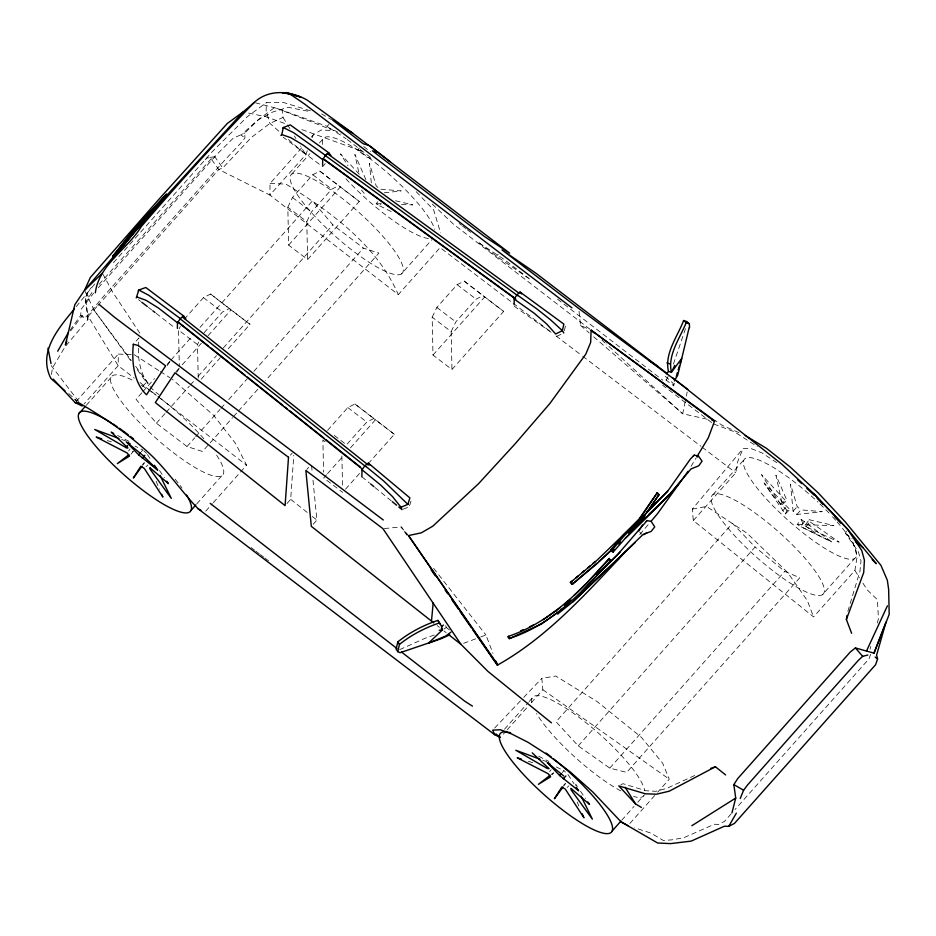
<?xml version="1.0" encoding="UTF-8"?>
<svg xmlns="http://www.w3.org/2000/svg" width="936" height="936" viewBox="0 0 936 936"><rect width="100%" height="100%" fill="white"/><g stroke="black" fill="none" stroke-linecap="round" stroke-linejoin="round"><path stroke-width="0.7" stroke-dasharray="4.68 3.51" d="M131.274 354.58L118.31 354.077L118.17 365.66L84.193 403.872M301.685 147.888L270.036 183.479L269.896 195.062L398.303 294.629L440.107 247.619L511.992 302.375M310.413 110.799L283.304 102.433L266.351 102.644L266.128 110.822L269.919 123.412L279.712 131.941M138.423 348.204C137.791 365.672 143.84 384.474 158.944 394.571M138.493 346.741L138.867 337.99L134.222 343.219M286.954 503.545L290.675 499.368L293.787 455.27M65.965 345.712L87.832 319.702L88.159 316.391L85.41 298.42L87.177 292.757L91.237 287.68M51.492 374.517L52.451 367.942L65.052 346.8M776.845 462.688L761.822 452.813L750.637 448.379L742.973 448.695L692.301 509.114L693.319 520.556L813.595 616.894L854.896 570.457L857.154 556.452L852.181 539.779M693.319 520.556L735.755 472.82L737.814 461.366L742.973 448.695M685.222 401.532L682.695 413.77L709.266 419.656M686.345 396.092L687.188 392.008M564.361 330.619L565.461 325.857M870.035 649.233L870.796 646.472M877.289 623.002L878.436 618.86L877.442 599.765L867.181 589.832L862.571 582.566M674.423 383.175L673.686 385.843L666.198 380.145L665.168 376.155L673.019 383.257L673.686 385.843L674.704 383.175M847.852 611.325L859.973 571.112L861.003 560.746L858.382 551.795L845.559 533.368L846.448 531.145M673.417 364.081L686.17 326.617M409.629 505.592L411.079 500.9M870.62 654.241L868.982 658.874L735.041 809.488M307.289 150.731L305.815 154.674L269.896 195.062L218.802 169.498L210.378 157.903L207.184 157.821L203.241 161.729M312.214 137.58L313.197 134.948L321.177 129.987L334.912 130.666L341.032 133.918M785.281 514.051L787.024 510.377L789.808 509.465L764.174 483.058L785.281 514.051L789.808 509.465M179.115 328.875L180.285 326.453M198.221 378.074L197.508 344.542L198.678 342.12M287.82 207.207L292.5 197.508L312.764 174.728L319.878 171.159L359.284 201.451L307.605 259.564L288.639 245.103L287.82 207.207L306.797 221.656L307.605 259.564M306.797 221.656L311.477 211.957L331.73 189.177L338.844 185.62M432.175 317.164L436.855 307.464L457.119 284.684L464.233 281.128L503.638 311.407L451.959 369.521L432.994 355.072L432.175 317.164L451.152 331.613L451.959 369.521M451.152 331.613L455.832 321.914L476.085 299.146L483.198 295.577M87.832 319.702L85.621 302.012L92.325 291.938M666.198 380.145L668.175 376.529M691.037 466.385L696.279 457.727M176.635 372.481L180.566 366.526M167.251 365.625L169.638 362.01M806.165 526.793L809.745 521.621L809.137 519.702L833.929 525.622L805.533 524.792L806.165 526.793L839.147 542.178L809.745 521.621M805.533 524.792L809.137 519.702M70.001 330.279L80.671 315.467L81.221 309.102L93.6 293.179M142.646 465.321L144.331 463.016M563.694 786.064L565.379 783.76M128.595 450.988L130.057 448.999M549.643 771.732L551.117 769.743M377.805 201.72L376.214 203.744L379.677 205.861L381.198 203.791M804.55 521.434L800.725 526.594L797.273 524.488L801.251 519.421L831.788 541.909L800.725 526.594L831.788 541.909M70.645 330.946L82.286 315.725L84.486 318.38L88.347 314.531L102.199 297.929L224.932 159.927L240.259 143.711L244.939 137.955L244.752 133.052L258.652 119.551L272.551 112.074L288.089 107.301L311.045 111.817M131.087 454.124L133.357 451.222L129.928 453.878M552.135 774.856L553.656 772.925M76.202 306.634L96.279 282.11M639.791 534.585L649.151 523.54M141.16 451.889L142.845 449.935L135.205 446.215M562.208 772.633L563.893 770.679L567.696 774.095L573.967 783.631M796.91 514.472L800.9 509.863L822.253 511.664L796.91 514.472L793.061 511.126L790.499 484.029L797.226 506.668L800.9 509.863M325.283 163.601L322.592 166.678L283.128 137.159M113.443 262.7L212.285 151.655L247.268 116.743L266.351 102.644M99.111 284.322L212.519 157.318L214.824 156.733L222.709 168.035L251.234 137.569L269.919 123.412L283.046 117.433L282.087 109.465M98.315 287.738L217.21 154.054L233.134 138.282L244.752 133.052M96.806 306.68L88.159 316.391L118.17 365.66L134.222 378.109M97.765 305.592L218.802 169.498L222.709 168.035M76.108 401.532L118.31 354.077M311.279 137.101L313.197 134.948M328.957 124.254L327.097 126.348L276.494 108.248L255.575 102.855M291.892 173.944L309.921 153.668M319.41 142.997L324.16 137.662M86.287 405.288L110.963 377.547M184.181 319.305L203.475 297.613L210.588 294.044L249.994 324.336L227.027 350.158M142.693 386.474L146.402 382.297L136.984 369.31M141.874 392.769L136.059 399.309L156.406 423.212L187.001 446.519L202.48 451.468L232.537 417.678M142.845 391.681L154.475 378.6M167.076 364.432L169.989 361.156M170.96 360.067L192.289 336.082M200.035 327.366L312.495 200.912L332.853 224.815L363.449 248.122L378.928 253.071L265.496 380.613M347.244 139.546L372.2 158.71L366.83 157.096L357.599 150.041L359.459 147.946M204.118 332.678L222.44 312.062L229.554 308.506M175.921 371.756L178.718 368.62M182.216 364.771L201.357 343.243M208.061 335.708L231.028 309.886L249.994 324.336M288.639 245.103L340.318 187.001L359.284 201.451M156.406 423.212L165.134 413.396M166.105 412.308L189.364 386.147M190.336 385.059L194.22 380.695M198.093 376.33L216.508 355.621M223.294 347.993L332.853 224.815M201.193 379.22L220.334 357.692M187.001 446.519L194.758 437.791M195.729 436.702L219.972 409.453M220.931 408.365L224.815 404.001M228.688 399.637L247.116 378.928M253.902 371.3L363.449 248.122M233.509 416.59L237.381 412.226M238.352 411.138L258.71 388.241M196.806 503.86L223.376 473.979M401.427 273.944A74.272 16.778 41.6 0 0 331.683 190.57A74.272 16.778 41.6 0 0 306.868 207.312A74.272 16.778 41.6 0 0 401.427 273.944L431.788 239.803M205.721 511.161L212.378 503.685M213.326 502.62L246.577 465.227L235.544 443.407L213.665 415.362L172.294 379.255M290.371 455.177L292.231 453.082M529.46 278.905L496.443 256.183L479.103 242.962L480.964 240.88M327.577 430.349L347.829 407.57L354.943 404.013L373.909 418.462L394.349 434.292L369.474 462.279M306.786 469.439L308.646 467.345M496.443 256.183L498.303 254.089M373.909 418.462L366.795 422.031L346.542 444.799L333.157 434.596M326.57 474.727L323.704 477.957L342.67 492.406M327.53 473.651L342.845 456.429M350.497 447.829L375.383 419.843L394.349 434.292M432.994 355.072L484.672 296.958L503.638 311.407M313.174 524.23L316.894 520.053L312.835 478.53M345.548 489.177L359.904 473.043M504.492 729.226L528.22 702.55M529.168 701.485L532.022 698.279M712.951 494.676L745.208 458.394M503.322 734.187L506.212 730.934M507.172 729.846L527.436 707.066M531.297 702.725L542.868 689.715L541.792 678.343L555.75 676.026L597.262 701.649L641.254 737.24L662.618 763.132L669.252 779.197L657.715 792.16M578.237 745.887L755.106 547.01L732.49 523.353L556.054 721.75L578.237 745.887L609.792 768.117L626.664 772.387L799.777 577.746L784.754 571.393L755.106 547.01M609.792 768.117L784.754 571.393M621.656 820.322L634 806.458M637.79 802.187L643.488 795.787M822.487 594.676A74.272 16.778 41.6 0 0 752.743 511.302A74.272 16.778 41.6 0 0 727.915 528.056A74.272 16.778 41.6 0 0 822.487 594.676L854.743 558.406M629.87 823.481L656.756 793.237M731.18 813.829L724.441 821.41L718.661 824.405L714.39 824.253L683.795 837.72L671.919 839.849L663.355 840.481L650.859 833.075L634.678 827.822M793.061 511.126L797.226 506.668M494.688 728.021L522.744 698.432M523.75 697.367L541.792 678.343M142.576 464.467L144.308 462.735M563.636 785.21L565.367 783.467M782.519 510.74L787.164 506.306M146.063 466.713L147.853 465.016M567.111 787.457L568.912 785.76M782.297 504.551L786.954 500.397L775.921 475.125L782.297 504.551L780.542 504.492L761.506 474.599L785.281 500.339L786.954 500.397M780.542 504.492L785.281 500.339M550.976 774.622L553.27 772.843M274.096 107.874L256.37 121.165L241.114 135.053L244.939 137.955M443.956 629.109L446.238 627.471L445.208 623.481M620.86 784.789L622.943 783.689L645.875 790.745L655.972 791.294L666.771 788.358L697.835 774.049M556.756 336.328L561.46 334.105M399.73 649.607L425.073 638.27L434.433 634.959M403.217 509.172L409.266 506.762M463.566 643.336L479.349 637.463M480.671 636.983L485.936 635.017L492.979 653.433M214.824 156.733L207.184 157.821M692.301 509.114L706.54 506.458L747.057 533.227L787.714 572.563L807.277 600.479L813.595 616.894M384.298 192.804L401.205 190.921L379.852 189.13L376.178 185.936L369.439 163.285L371.335 183.257M384.345 528.524L401.193 526.956L407.558 534.491M376.214 203.744L380.999 203.767M797.273 524.488L803.252 524.511L819.094 535.661M401.521 204.551L412.881 204.89L394.969 200.62M270.036 183.479L285.878 184.088C330.689 211.653 376.681 244.939 398.303 294.629M82.286 315.725L80.671 315.467L84.486 318.38M248.566 113.081L266.222 116.813L286.638 124.149M357.599 150.041L362.84 151.55L298.888 128.548M713.747 424.008L734.222 431.671L757.271 446.601M107.277 440.563L111.419 441.874M528.325 761.296L535.24 763.483M121.633 439.452L125.67 440.938M542.681 760.184L546.718 761.67M276.494 108.248L330.502 129.32L327.097 126.348L346.133 138.75M579.045 311.279L580.472 325.365L589.785 329.589M738.867 432.607L722.194 425.353L714.893 420.299M556.265 766.947L563.893 770.679M379.677 205.861L391.318 211.606M117.608 435.451L131.695 442.751M538.656 756.183L548.905 761.495M321.563 113.923L331.66 119.714M134.152 354.685L159.179 370.808M160.372 371.58L169.907 377.723M479.103 242.962L504.071 259.412L528.325 277.945M711.664 422.569L662.594 385.176M514.168 306.177L551.035 332.28M542.868 689.715L669.252 779.197M513.15 303.252L551.409 332.397M556.054 335.93L581.56 355.364M582.718 356.242L700.982 446.332M702.14 447.209L735.755 472.82M312.764 174.728L331.73 189.177M457.119 284.684L476.085 299.146M292.5 197.508L311.477 211.957M436.855 307.464L455.832 321.914M203.475 297.613L222.44 312.062M347.829 407.57L366.795 422.031M197.508 344.542L178.53 330.092L179.314 366.538M325.12 441.757L322.885 440.049L323.575 472.118M446.238 627.471L449.444 629.916M251.152 547.56L254.627 550.204M255.785 551.093L259.272 553.738M260.43 554.627L263.905 557.271M265.063 558.16L268.538 560.804M459.131 223.447L461.448 225.225M462.606 226.126L466.07 228.793M467.228 229.683L470.703 232.35M557.505 299.157L662.817 380.215M589.867 329.191L453.656 224.336L430.396 202.316M363.73 146.531L370.445 151.737M464.233 281.128L484.672 296.958M319.878 171.159L340.318 187.001M354.943 404.013L375.383 419.843M210.588 294.044L231.028 309.886M138.469 299.649L140.681 301.357M148.403 307.359L151.714 309.921M156.125 313.349L175.126 328.08M139.955 382.555L150.275 390.558M151.421 391.447L159.448 397.671M160.594 398.56L246.577 465.227M290.675 499.368L307.769 512.858M312.331 516.45L316.894 520.053M437.147 625.564L439.417 627.342M443.945 630.923L446.215 632.701M361.846 476.763L369.498 483.034M374.973 487.516L391.225 500.818M845.559 533.368L852.169 538.808M580.472 325.365L589.259 332.97M593.658 336.773L682.695 413.77L606.2 343.957M288.405 139.522L305.815 154.674L300.503 145.993M74.681 399.391L76.846 401.298M143.793 450.789L146.636 453.352M601.883 340.025L605.124 342.974M68.808 393.565L73.979 398.362M75.009 399.333L77.08 401.251M416.227 191.728L433.684 209.98L440.575 232.877M787.024 510.377L773.194 495.717L764.174 483.058M359.272 174.236L340.447 153.867L348.063 165.824M361.46 190.008L364.233 193.319M639.651 531.905L641.499 534.152M407.499 535.006L401.193 526.956L406.996 535.298M433.649 568.339L485.936 635.017M78.741 401.567L51.199 365.613M85.141 291.517L94.15 310.296L131.332 360.512M135.65 366.35L149.479 385.035M94.15 310.296L130.993 361.05M577.301 786.497L575.675 784.111L576.026 785.901M580.542 791.259L585.409 798.408M159.494 470.527L164.362 477.664M139.85 333.204L112.8 292.313L103.1 274.435M147.42 454.545L151.339 460.512M854.896 570.457L859.494 577.723M283.046 117.433L286.849 123.646M287.598 124.886L289.879 128.606M294.43 136.059L295.951 138.54M365.894 179.665L354.861 154.393L359.108 174.014M577.161 802.012L578.857 805.954M156.101 481.279L159.494 489.165M801.251 519.421L803.252 524.511M87.177 292.757L88.265 297.028M311.571 465.637L312.273 472.797M85.41 298.42L85.621 302.012M341.886 455.961L342.517 485.117M644.436 794.711A74.272 16.778 41.6 0 1 633.543 796.454M620.837 790.943A74.272 16.778 41.6 0 1 536.527 713.513M531.847 702.737A74.272 16.778 41.6 0 1 583.128 720.439A74.272 16.778 41.6 0 1 644.611 790.253M428.407 238.504A74.272 16.778 41.6 0 1 345.442 178.249M322.663 144.448A74.272 16.778 41.6 0 1 371.206 159.588A74.272 16.778 41.6 0 1 434.784 229.414M175.102 479.15A74.272 16.778 41.6 0 1 182.029 488.065M216.602 455.13A74.272 16.778 41.6 0 1 196.478 468.363A74.272 16.778 41.6 0 1 119.785 399.368A74.272 16.778 41.6 0 1 134.562 381.315M141.324 385.211A74.272 16.778 41.6 0 1 147.092 388.885M148.204 389.633A74.272 16.778 41.6 0 1 156.207 395.273M158.324 396.841A74.272 16.778 41.6 0 1 203.884 438.785M837.17 521.972A74.272 16.778 41.6 0 1 825.201 548.566A74.272 16.778 41.6 0 1 743.5 464.116A74.272 16.778 41.6 0 1 817.935 502.082M819.959 504.013A74.272 16.778 41.6 0 1 830.536 514.648M832.49 516.754A74.272 16.778 41.6 0 1 836.269 520.942"/><path stroke-width="1.4" d="M514.18 304.762L514.215 299.087L516.929 294.781L520.053 292.055L563.858 324.09L562.384 330.689L563.8 333.005M322.604 165.262L322.686 159.623L325.494 155.388L328.711 152.732L330.864 155.493M177.384 328.407L177.477 322.78L180.356 318.591L183.631 315.982L185.796 318.755M361.846 476.763L362.01 469.767L364.97 465.648L368.339 463.109L409.874 497.882L407.897 504.387L400.971 507.242L392.594 496.7L380.601 484.988L362.01 469.767M431.484 621.095L433.157 603.123M74.412 308.892C58.57 328.197 37.557 352.123 50.907 378.46L64.958 390.827M851.608 633.309L846.39 619.503L847.01 615.432M95.343 292.839C98.771 264.701 127.647 249.163 141.359 226.477C177.828 184.123 215.35 142.693 254.182 102.504C268.901 88.698 290.932 90.687 307.324 100.175L352.825 133.275L509.652 253.141L484.684 236.691L372.411 150.825L377.781 152.439M280.894 135.474L281.783 134.585L283.327 127.518L290.265 124.886L328.711 152.732M450.965 632.139L445.747 636.024L428.36 643.278L442.365 629.951L441.523 626.289L437.884 620.381C423.54 625.189 409.617 632.408 397.823 641.874L396.127 649.116L397.765 651.631L400.035 652.72L440.388 639.019L449.725 634.924M397.765 651.631L399.473 644.389C411.267 634.924 425.19 627.705 439.534 622.896M136.258 297.94L138.809 290.02L145.794 287.492L183.631 315.982M689.153 327.635L677.734 375.172L674.365 380.94M614.016 547.338L597.484 563.238L572.867 583.842L572.071 584.333L570.375 582.508L595.799 561.413L639.393 519.41L657.329 492.652L658.932 494.851L640.832 520.954L628.454 533.192M731.964 812.857L735.719 798.069L733.836 784.602L737.743 778.553L850.333 651.959L855.387 647.934L874.002 653.141L889.2 614.39L888.638 589.352L887.351 580.32L880.916 565.309L845.407 522.066L818.392 493.061L789.972 466.807L766.561 448.391L745.22 435.521M112.589 256.487L134.316 228.957L166.608 194.08L136.106 227.097L112.589 256.487L113.829 257.681M167.848 195.273L166.479 194.606M676.283 376.518L677.395 372.528M666.818 373.756L668.456 371.358C664.221 353.644 677.594 336.445 683.619 320.521L686.603 321.528L689.352 323.762L689.575 327.659M668.456 371.358L671.44 372.376C667.204 354.662 680.577 337.463 686.603 321.528M678.179 369.954L679.36 366.105M680.144 363.531L681.724 358.394L671.44 372.376L674.774 365.344M874.002 653.141L886.018 622.054L876.599 655.142L877.594 658.979L875.593 664.735L734.479 823.411L728.723 826.371L724.464 826.195L691.189 841.113L670.656 843.605L657.669 843.02L621.095 821.878L592.663 791.879L570.246 771.943L547.466 754.767L528.115 742.353L511.735 734.023L500.386 729.764L492.675 730.127L494.711 734.713L500.421 737.439L495.787 733.906M609.184 558.745L610.787 560.652C582.321 592.184 551.573 624.593 510.143 638.223L509.348 638.656L507.733 636.761L508.529 636.316C549.713 622.417 581.221 590.768 609.184 558.745L610.787 560.652M846.39 619.503L863.706 572.539L864.419 560.231L861.752 550.485L847.326 528.91L813.478 493.424L781.63 464.022L672.832 377.887M66.83 341.172L65.391 345.01L74.845 304.645L84.544 290.265L122.569 246.238M740.247 798.466L743.605 790.23L747.583 784.918L803.158 722.206L858.417 660.301L862.688 656.335L867.824 655.024M866.525 650.976L887.41 605.803M57.681 351.222L68.363 332.561M728.723 826.371L736.351 813.138M697.027 456.499L708.26 437.943L714.507 421.282L591.119 330.186L590.663 342.424L585.784 354.171L549.841 403.533L514.882 444.097L478.436 483.818L432.841 526.137L421.329 532.83L408.47 535.567L497.519 665.274L496.01 661.331M638.738 530.782L642.459 525.061M138.247 290.85L138.809 290.02L148.894 295.343L180.356 318.591M643.149 518.24L644.74 515.865M649.502 508.728L659.026 494.465M282.754 128.372L283.327 127.518L293.576 132.655L325.494 155.388M118.942 438.446L94.735 429.495L126.079 447.654L127.53 445.571M657.329 492.652L638.82 519.41L621.75 537.205M688.042 471.334L657.563 513.607L651.023 521.34M141.792 466.479L133.357 478.015L140.856 466.21L144.273 468.409L162.887 497.063L161.752 494.43M610.951 549.853L611.933 550.263L623.552 536.562L667.696 491.166L690.546 458.839L694.196 455.142L698.338 455.914L702.07 461.179L698.782 465.789L690.979 468.959L669.954 493.974L625.353 538.259L613.232 551.983L612.261 551.573L610.951 549.853L622.498 535.989L643.044 515.607M562.852 787.211L554.404 798.747L561.904 786.942L565.321 789.153L583.947 817.795L582.25 813.852M114.73 256.534L135.544 230.151L160.992 202.644M123.33 245.899L137.346 228.29L158.125 205.511M625.353 538.259L669.72 494.606L679.899 482.321M624.838 552.24L622.966 554.451C585.023 594.851 546.636 637.439 497.87 664.876L408.47 535.567M693.295 456.195L694.196 455.142M697.437 456.979L698.338 455.914M646.308 521.434L647.068 520.545L651.222 521.446L654.732 526.863L651.175 531.426L643.172 534.386L572.89 601.813L557.903 613.817L557.049 613.291M646.963 532.642L643.675 534.702M124.476 244.039L162.501 200.011L243.138 111.934L254.182 102.504M154.475 465.286L157.611 470.047L138.633 454.826L140.318 452.872M576.319 787.211L578.67 790.791L559.681 775.558L561.366 773.604M612.261 551.573L614.11 549.432M618.743 544.097L620.591 541.956M619.96 552.275L608.809 563.367M78.694 413.829L85.34 406.353M191.119 510.26L195.858 504.925M612.167 830.992L620.708 821.387M610.939 560.266L582.04 591.306M609.324 558.359L587.457 582.309L574.213 595.273M142.249 458.078L144.881 455.247M563.308 778.822L565.941 775.979M572.89 601.813L635.38 542.318M647.15 511.536L667.696 491.166M622.498 535.989L639.873 518.907M565.04 604.258L569.111 600.268M596.759 575.02L617.269 554.978L647.068 520.545M569.72 603.193L560.91 610.225M102.41 273.16L84.544 290.265L90.347 277.465L158.254 200.011L227.319 123.447L243.138 111.934M641.207 521.656L646.483 516.649M648.601 514.648L669.72 494.606M593.471 581.701L619.293 558.394M614.507 544.261L617.725 541.394M599.052 561.343L611.91 549.9M441.616 626.652L443.407 625.061M570.375 582.508L572.539 580.671M575.78 577.921L577.933 576.096M582.262 572.423L584.415 570.597M587.656 567.848L589.82 566.011M593.061 563.261L595.226 561.424M572.071 584.333L596.911 563.25M564.443 605.604L571.124 600.07M566.935 602.48L569.17 600.666M128.782 454.767L117.351 463.612L129.566 456.054L127.12 452.977L96.209 437.053L101.743 438.808M549.83 775.499L538.399 784.345L550.625 776.786L548.18 773.721L517.257 757.797L521.41 759.108M543.254 619.69L560.453 607.511M557.47 612.659L541.418 624.031L509.348 638.656M326.641 154.218L324.979 155.306L517.737 295.671M691.833 825.716L735.719 798.069M725.646 774.949L715.432 766.748L669.24 791.201L656.323 794.219L645.372 793.787L618.79 785.889L635.497 803.872L641.382 807.429M520.568 630.911L523.13 629.741M529.554 626.816L533.403 625.049M710.6 768.433L715.432 766.748M291.248 94.618L300.76 97.028L286.545 92.629L284.439 92.898L288.522 93.939M282.473 93.097L286.545 92.629M439.195 630.244L442.365 629.951L441.265 628.278M53.293 379.138L75.149 402.609L78.647 402.691C102.773 416.707 125.951 432.42 146.765 451.082C166.128 468.386 180.274 490.335 198.28 508.915L494.711 734.713M126.079 447.654L127.986 447.958L111.197 432.139L113.759 433.462M712.062 420.276L714.858 420.896L591.119 330.186L594.348 333.146M368.421 145.267L363.18 143.77L332.678 120.077L352.825 133.275M687.363 323.095L689.352 323.762M666.877 362.899L669.86 363.905M281.783 134.585L290.874 137.709L303.381 145.185L322.686 159.623M137.147 297.063L146.121 300.339L158.453 308.026L177.477 322.78M539.99 759.19L515.783 750.239L547.139 768.397L549.046 768.702L532.256 752.872M286.767 93.085L291.201 94.84L304.586 104.048L571.954 307.85M75.149 402.609L82.251 406.06M127.565 442.494L130.116 443.734M559.681 775.558L547.349 762.606L549.9 763.846M198.28 508.915L200.877 510.249M621.095 821.878L627.951 825.634M733.836 784.602L743.605 790.23M472.469 706.142L464.946 701.345L401.544 652.076M648.929 360.5L657.926 366.491M516.929 294.781L536.644 308.74L550.274 319.562L562.384 330.689L555.645 333.976L546.683 323.961L533.929 313.045L514.215 299.087M327.471 153.679L518.989 293.12M324.23 159.377L514.683 298.058M322.967 158.839L515.806 299.239M687.749 389.282L578.764 308.47L502.024 249.912L536.211 273.441L667.099 373.499M383.292 519.983L114.789 317.456L98.923 304.305M875.148 657.072L877.594 658.979M141.781 302.223L147.303 306.493M152.814 310.775L155.025 312.495M210.167 503.381L396.934 648.496M369.779 145.852L390.487 161.975M433.754 622.885L311.314 526.324L305.861 470.48L382.941 528.664L460.933 644.319L488.007 671.463L551.456 722.838M448.473 634.491L460.933 644.319M182.344 316.965L368.304 465.098M179.806 318.544L365.695 466.631M179.01 322.616L208.658 346.226M210.939 348.04L245.15 375.289M247.432 377.114L282.777 405.265M285.047 407.078L287.329 408.903M289.61 410.717L323.821 437.966M326.102 439.78L360.301 467.029M177.746 322.042L362.431 469.158M683.619 320.521L686.38 322.756M547.349 762.606L563.764 776.014M364.97 465.648L383.561 480.87L407.897 504.387M370.597 483.935L373.873 486.615M392.301 501.696L396.618 505.229M398.771 506.996L400.936 508.763M855.469 541.523L863.179 547.864L876.283 563.671L872.165 559.576M797.507 479.77L801.661 483.62M806.855 488.416L814.121 495.144M163.917 196.782L165.145 197.976M157.611 470.047L142.717 455.282L126.29 441.874L138.633 454.826M813.478 493.424L847.326 528.91L863.179 547.864M817.14 498.198L823.072 504.457M834.924 516.988L840.844 523.247M657.236 493.026L658.932 494.851M571.171 582.016L572.867 583.842M855.387 647.934L862.688 656.335M508.529 636.316L510.143 638.223M368.339 463.109L369.802 464.981M520.053 292.055L521.469 293.881M611.933 550.263L613.232 551.983M556.639 612.074L557.903 613.817M431.086 569.884L435.24 575.839M445.197 590.148L447.689 593.728M451.842 599.695L458.488 609.231M460.149 611.617L470.948 627.12M472.61 629.507L497.519 665.274M587.843 801.976L589.469 804.363L570.925 788.393L571.252 790.101L592.359 819.14L581.045 796.126M166.795 481.244L168.421 483.62L149.865 467.649L150.205 469.357L171.3 498.408L159.998 475.394M397.823 641.874L399.473 644.389M625.154 787.258L635.497 803.872M437.884 620.381L439.873 623.785M400.971 507.242L402.012 509.652M47.982 348.169L51.012 363.613M553.562 758.839A74.272 16.778 41.6 0 1 611.933 831.496A74.272 16.778 41.6 0 1 536.843 787.983A74.272 16.778 41.6 0 1 507.347 732.057M508.388 732.256A74.272 16.778 41.6 0 1 510.646 732.818M546.051 753.059A74.272 16.778 41.6 0 1 551.398 757.13M186.615 495.027A74.272 16.778 41.6 0 1 158.102 500.935A74.272 16.778 41.6 0 1 83.327 429.273A74.272 16.778 41.6 0 1 111.431 422.967M112.636 423.739A74.272 16.778 41.6 0 1 117.058 426.676M119.34 428.243A74.272 16.778 41.6 0 1 128.197 434.737M130.35 436.398A74.272 16.778 41.6 0 1 133.579 438.961M133.298 344.261C131.719 361.624 133.368 381.982 146.496 394.805L165.66 365.859L138.247 345.489L133.298 344.261M288.51 457.271L285.094 505.639L155.329 402.562L174.997 372.809L288.51 457.271"/></g></svg>
